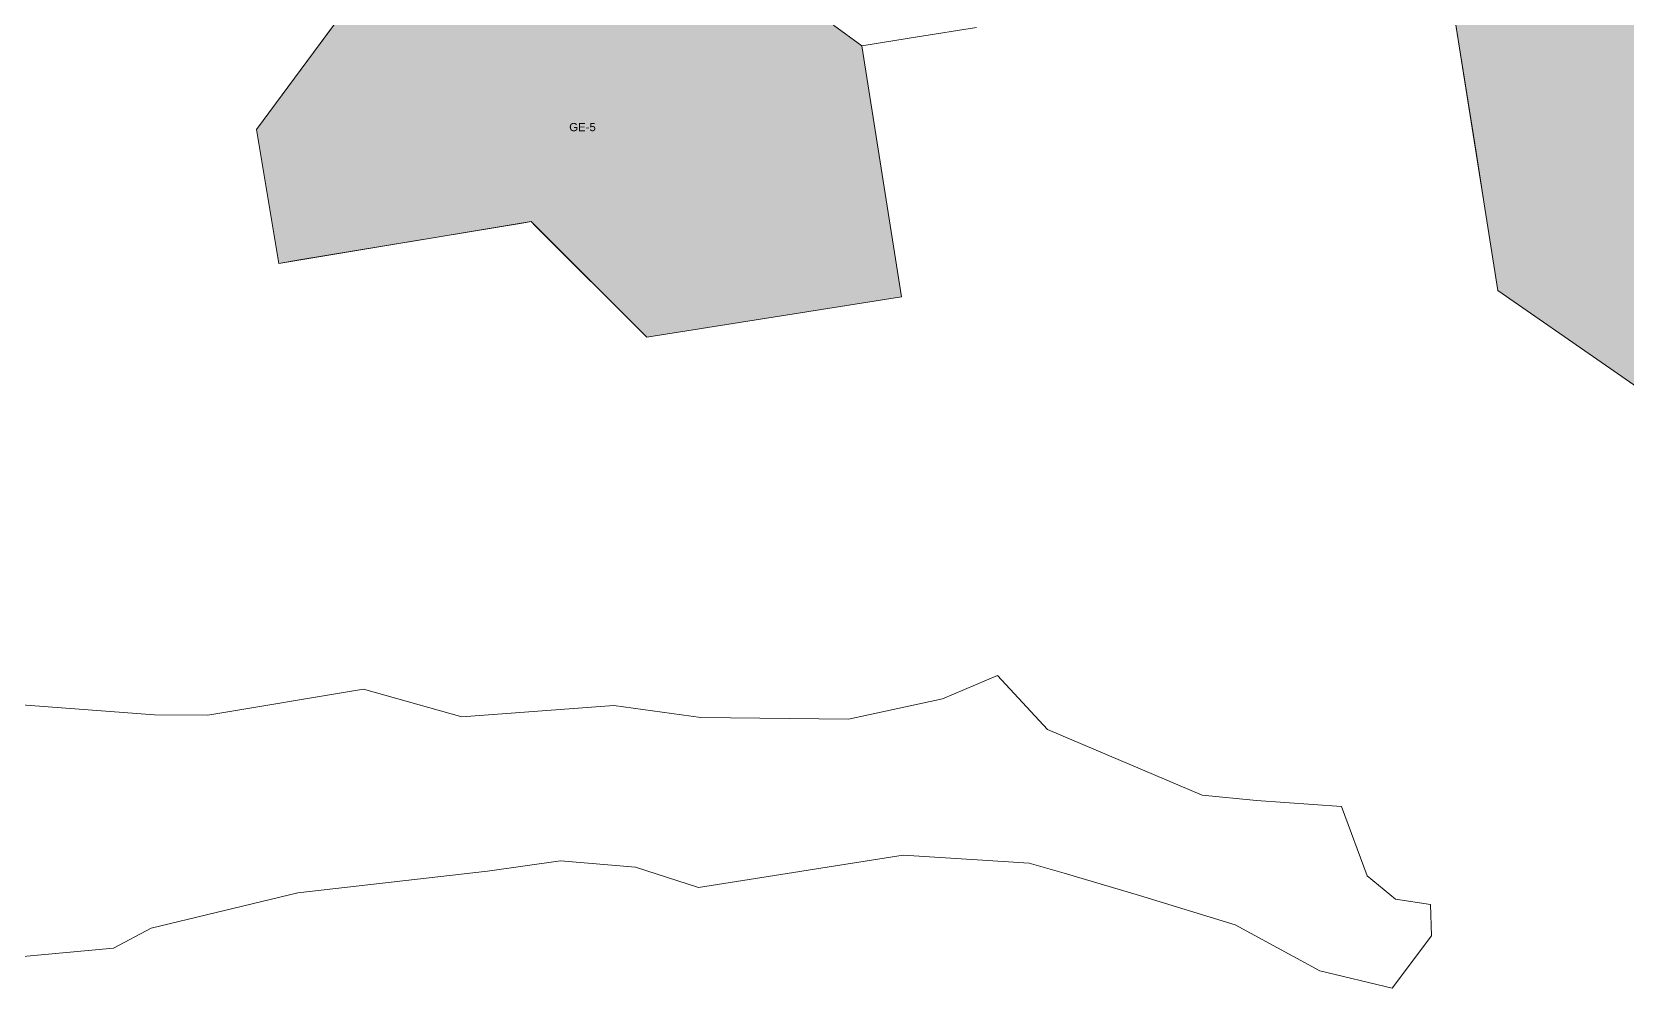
# Model space of a CAD drawing. Header units: metres. Extents: x 662613 to 666742, y 2728069 to 2732733.
# Drawn here: x 663576.1 to 663928.6, y 2729862.6 to 2730073.8 of the extents above; entities that cross this region are included whole.
import ezdxf
from ezdxf.enums import TextEntityAlignment as Align

# ---------------------------------------------------------------- set-up
doc = ezdxf.new("R2010")
doc.units = ezdxf.units.M
doc.header["$MEASUREMENT"] = 0
doc.layers.add('DQ_PLOT_ID', color=252, linetype='Continuous', lineweight=18)
doc.layers.add('Xref_DQ_MasterPlan_2024$0$DQ_PLOTS', color=252, linetype='Continuous', lineweight=15)
doc.layers.add('Open area$0$INTENSIVE LANDSCAPING AND PLAZAS', color=7, linetype='Continuous', true_color=0xecf9e2)
doc.styles.add('DQ_Plot_ID', font='arial.ttf')

# ---------------------------------------------------------------- blocks, each defined once
blk = doc.blocks.new('Xref_DQ_MasterPlan_2024')
at = {"layer": 'Xref_DQ_MasterPlan_2024$0$DQ_PLOTS'}
for points in [[(663642.15, 2730074.47), (663636.86, 2730067.33), (663625.73, 2730052.31), (663626.24, 2730049.21), (663630.63, 2730022.7), (663635.18, 2730023.46), (663684.44, 2730031.61), (663686.37, 2730031.93), (663687.38, 2730030.93), (663711.97, 2730006.42), (663768.24, 2730015.34), (663759.46, 2730070.78), (663759.46, 2730070.8), (663771.78, 2730072.76), (663784.83, 2730074.83)], [(663890.61, 2730076.26), (663895.2, 2730047.28), (663896.94, 2730036.26), (663900.03, 2730016.74), (663923.77, 2730000.24), (663946.01, 2729984.79)], [(663562.9, 2729868.52), (663594.13, 2729871.35), (663602.46, 2729875.77), (663634.83, 2729883.6), (663676.75, 2729888.39), (663692.91, 2729890.72), (663709.46, 2729889.26), (663723.36, 2729884.81), (663768.63, 2729891.95), (663784.98, 2729890.92), (663796.45, 2729890.19), (663804.16, 2729887.94), (663820.8, 2729883.06), (663841.97, 2729876.52), (663860.7, 2729866.38), (663876.65, 2729862.56), (663885.33, 2729874.08), (663885.14, 2729881.03), (663877.37, 2729882.2), (663871.11, 2729887.4), (663865.5, 2729902.67), (663846.68, 2729904.04), (663834.66, 2729905.17), (663800.53, 2729919.68), (663789.43, 2729931.62), (663777.31, 2729926.46), (663756.52, 2729922.02), (663723.92, 2729922.38), (663704.65, 2729925.04), (663671.06, 2729922.5), (663649.38, 2729928.62), (663614.94, 2729922.87), (663603.15, 2729922.96), (663562, 2729926.05)], [(663784.83, 2730074.83), (663771.78, 2730072.76), (663759.45, 2730070.8), (663753.21, 2730075.34)], [(663753.21, 2730075.34), (663759.45, 2730070.8), (663759.46, 2730070.8), (663759.46, 2730070.78), (663768.24, 2730015.34), (663711.97, 2730006.42), (663686.37, 2730031.93), (663630.63, 2730022.7), (663625.73, 2730052.31), (663645.44, 2730078.91)], [(663946.01, 2729984.79), (663923.77, 2730000.24), (663900.03, 2730016.74), (663896.94, 2730036.26), (663890.61, 2730076.26)]]:
    blk.add_lwpolyline(points, dxfattribs=at)
blk = doc.blocks.new('Open area')
at = {"layer": 'Open area$0$INTENSIVE LANDSCAPING AND PLAZAS'}
for points in [[(663668.78, 2730099.76), (663671.91, 2730100.25), (663676.26, 2730101.45), (663680.57, 2730101.92), (663684.22, 2730102.33), (663685.47, 2730102.46), (663686.69, 2730102.6), (663687.31, 2730102.67), (663689.7, 2730102.93), (663690.05, 2730100.78), (663690.05, 2730100.74), (663690.39, 2730098.71), (663690.72, 2730096.65), (663690.95, 2730095.08), (663691.22, 2730094.52), (663694.72, 2730091.93), (663709.7, 2730080.84), (663710.86, 2730079.97), (663714.52, 2730084.85), (663720.79, 2730093.28), (663723.37, 2730096.71), (663723.56, 2730096.96), (663733.13, 2730089.99), (663737.65, 2730086.69), (663753.21, 2730075.34), (663759.45, 2730070.8), (663759.46, 2730070.8), (663759.46, 2730070.78), (663768.24, 2730015.34), (663711.97, 2730006.42), (663686.37, 2730031.93), (663630.63, 2730022.7), (663625.73, 2730052.31), (663645.44, 2730078.91), (663656.3, 2730093.57), (663658.85, 2730091.71), (663661.21, 2730089.98), (663666.52, 2730093.22), (663665.57, 2730099.25), (663668.78, 2730099.76)], [(664007.3, 2730030.06), (664007.5, 2730028.75), (664007.68, 2730027.58), (664008.16, 2730024.45), (664008.4, 2730022.97), (664008.68, 2730021.28), (664009.02, 2730019.23), (664009.95, 2730013.61), (664010.17, 2730012.16), (664010.23, 2730011.78), (664010.28, 2730011.47), (664010.91, 2730007.44), (664011.23, 2730005.34), (664011.38, 2730004.43), (664011.62, 2730002.86), (664011.66, 2730002.63), (664011.77, 2730001.87), (664011.89, 2730001.12), (664012.38, 2729997.94), (664012.91, 2729994.44), (664013.13, 2729992.98), (664013.17, 2729992.73), (664013.29, 2729991.96), (664014.6, 2729984.75), (664016.48, 2729971.51), (664016.9, 2729968.56), (664017.01, 2729967.89), (664018.48, 2729958.65), (664018.84, 2729955.99), (664020.32, 2729945.09), (664023.12, 2729928.87), (664024.3, 2729920.74), (664024.33, 2729920.56), (664026.32, 2729906.96), (664011.71, 2729903.19), (664006.83, 2729901.94), (663994.74, 2729982.26), (663994.62, 2729983.08), (663956.69, 2729977.37), (663946.01, 2729984.79), (663923.77, 2730000.24), (663900.03, 2730016.74), (663896.94, 2730036.26), (663890.61, 2730076.26), (663890.01, 2730080.02), (663931.21, 2730086.49), (663933.43, 2730086.84), (663934.46, 2730084.92), (663935.28, 2730082.46), (663935.57, 2730080.32), (663935.97, 2730078.31), (663936.04, 2730078.01), (663937.43, 2730077), (663938.77, 2730076.04), (663939.44, 2730075.55), (663941.69, 2730073.93), (663942.92, 2730073.04), (663943.53, 2730072.59), (663944.01, 2730072.22), (663948.54, 2730068.8), (663949.91, 2730067.76), (663950.8, 2730067.09), (663951.27, 2730066.94), (663955.4, 2730065.6), (663957.79, 2730064.82), (663959.07, 2730064.4), (663960.8, 2730063.84), (663964.62, 2730062.6), (663964.94, 2730062.49), (663967.78, 2730061.57), (663968.02, 2730061.49), (663970.31, 2730060.75), (663970.73, 2730060.61), (663973.77, 2730059.62), (663975.73, 2730058.98), (663976.61, 2730058.7), (663977.1, 2730058.54), (663983.87, 2730056.33), (663987.51, 2730055.14), (663990.98, 2730054), (663993.56, 2730053.16), (663996.5, 2730051.62), (663996.58, 2730051.59), (663997, 2730051.46), (663997.69, 2730051.21), (663998.25, 2730050.97), (663999.19, 2730050.12), (663999.86, 2730049.48), (663999.97, 2730049.37), (664000.18, 2730049.18), (664000.51, 2730048.87), (664001.95, 2730047.2), (664002.45, 2730046.48), (664002.56, 2730046.32), (664003.43, 2730045.06), (664004.52, 2730042.99), (664004.74, 2730042.42), (664005.02, 2730041.68), (664005.11, 2730041.41), (664005.72, 2730039.45), (664005.94, 2730038.27), (664006.15, 2730037.11), (664006.55, 2730034.98), (664006.86, 2730032.9), (664006.94, 2730032.38), (664007.17, 2730030.92), (664007.3, 2730030.06)]]:
    blk.add_hatch(color=256, dxfattribs=at).paths.add_polyline_path(points, flags=0)

msp = doc.modelspace()

# ---------------------------------------------------------------- block references
for name in ['Xref_DQ_MasterPlan_2024', 'Open area']:
    msp.add_blockref(name, (0, 0))

# ---------------------------------------------------------------- texts
at = {"layer": 'DQ_PLOT_ID', "style": 'DQ_Plot_ID'}
msp.add_text('GE-5', height=1.8, dxfattribs=at).set_placement((663697.74, 2730051.91), align=Align.CENTER)

doc.saveas('drawing.dxf')
